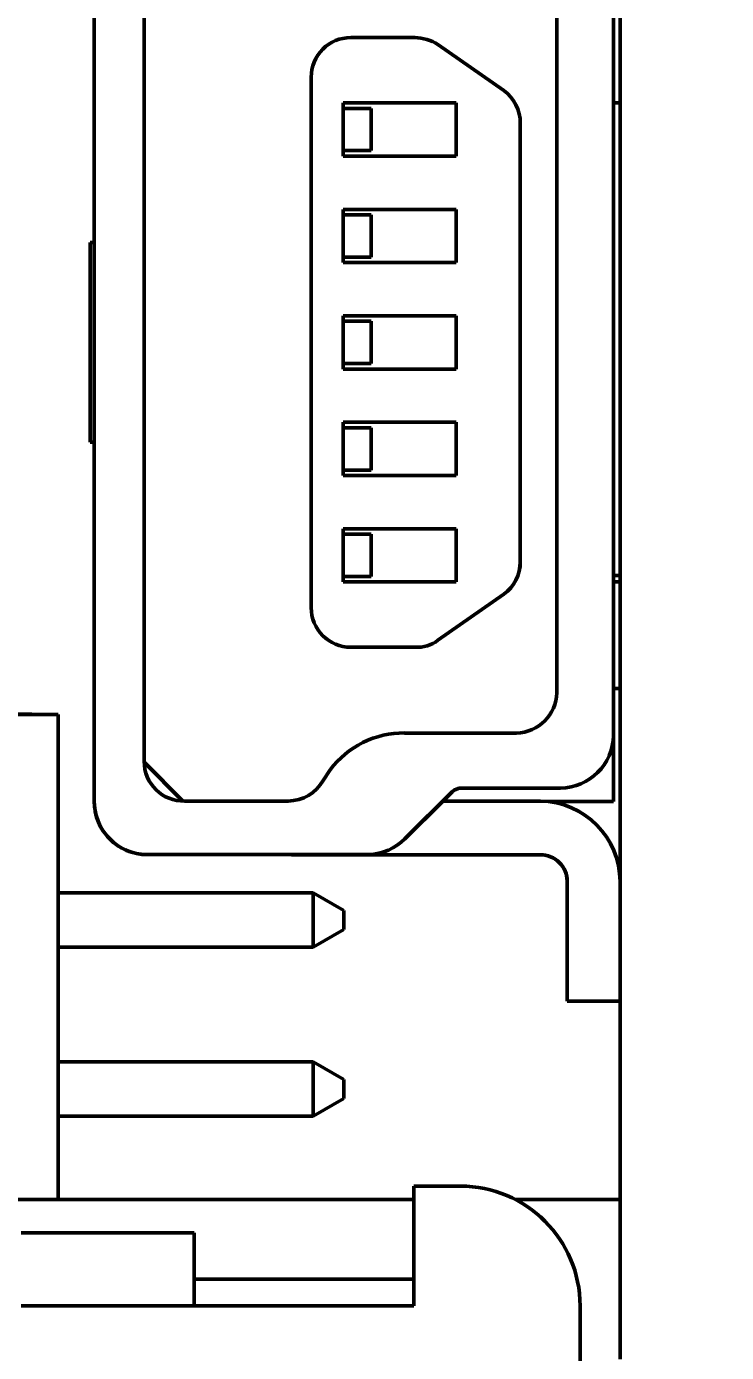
# Model space of a CAD drawing. Header units: millimetres. Extents: x 3100 to 5091, y 868 to 1900.
# Drawn here: x 3472.08 to 3477.34, y 1677.19 to 1687.15 of the extents above; entities that cross this region are included whole.
import ezdxf

# ---------------------------------------------------------------- set-up
doc = ezdxf.new("R2010")
doc.units = ezdxf.units.MM
doc.header["$LTSCALE"] = 1.8
doc.layers.add('외형선(ISO)', color=7, linetype='Continuous', lineweight=50)
doc.layers.add('치수(ISO)', color=7, linetype='Continuous', lineweight=25)
doc.styles.add('레이블 문자 (JIS)', font='')
doc.styles.get('레이블 문자 (JIS)').set_extended_font_data('Gulim')
doc.dimstyles.new('복사 대상기본값 (JIS)', dxfattribs={"dimscale": 1.5, "dimtxt": 3, "dimasz": 2, "dimexe": 1, "dimexo": 0.5, "dimgap": 0.8, "dimtad": 1, "dimdsep": 46, "dimtxsty": '레이블 문자 (JIS)', "dimblk": 'Filled-1', "dimcen": 0.09, "dimdle": 10, "dimclrd": 256, "dimclre": 256, "dimclrt": 256, "dimazin": 2, "dimtfac": 0.666667, "dimtmove": 0, "dimatfit": 3, "dimldrblk": 'OPEN', "dimfxl": 1, "dimtolj": 1, "dimtzin": 0, "dimlwd": -1, "dimlwe": -1, "dimarcsym": 0})

# ---------------------------------------------------------------- blocks, each defined once
blk = doc.blocks.new('Filled-1')
at = {"color": 0}
for p, q in [((0, 0), (-1, 0.1)), ((-1, 0.1), (-1, -0.1)), ((-1, 0), (0, 0)), ((-1, -0.1), (0, 0))]:
    blk.add_line(p, q, dxfattribs=at)
at = {"color": 0, "flags": 128}
blk.add_lwpolyline([(-1, -0.1), (0, 0), (-1, 0.1), (-1, -0.1)], dxfattribs=at)
at = {"color": 0}
blk.add_solid([(-1, -0.1), (0, 0), (-1, 0.1), (-1, -0.1)], dxfattribs=at)
blk = doc.blocks.new('*D693')
at = {"layer": 'Defpoints', "color": 0}
for p in [(3578.1401, 1717.1581), (3259.1401, 1689.0264), (3578.1401, 1681.0264)]:
    blk.add_point(p, dxfattribs=at)
at = {"layer": '치수(ISO)'}
for p, q in [((3259.1401, 1689.7764), (3259.1401, 1718.6581)), ((3578.1401, 1681.7764), (3578.1401, 1718.6581)), ((3262.1401, 1717.1581), (3575.1401, 1717.1581))]:
    blk.add_line(p, q, dxfattribs=at)
at = {"layer": '치수(ISO)', "linetype": 'ByBlock', "xscale": 3, "yscale": 3, "zscale": 3, "rotation": 180}
blk.add_blockref('Filled-1', (3259.1401, 1717.1581), dxfattribs=at)
at = {"layer": '치수(ISO)', "linetype": 'ByBlock', "xscale": 3, "yscale": 3, "zscale": 3}
blk.add_blockref('Filled-1', (3578.1401, 1717.1581), dxfattribs=at)
at = {"layer": '치수(ISO)', "insert": (3418.6601, 1727.8678), "char_height": 15, "attachment_point": 5, "style": '레이블 문자 (JIS)'}
blk.add_mtext('\\A1;319', dxfattribs=at)
blk = doc.blocks.new('_Open')
at = {"color": 0, "linetype": 'ByBlock', "lineweight": -2}
for p, q in [((-1, 0.1667), (0, 0)), ((-1, -0.1667), (0, 0)), ((0, 0), (-1, 0))]:
    blk.add_line(p, q, dxfattribs=at)

msp = doc.modelspace()

# ---------------------------------------------------------------- linework, layer by layer
at = {"layer": '외형선(ISO)'}
for p, q in [((3476.5401, 1680.7248), (3476.5401, 1690.2264)), ((3472.5901, 1681.3274), (3472.5901, 1688.2257)), ((3476.4911, 1681.3265), (3476.4911, 1688.2265)), ((3472.9651, 1681.6264), (3472.9651, 1687.9268)), ((3476.4901, 1687.7294), (3476.4901, 1681.8238)), ((3476.0651, 1687.4089), (3476.0651, 1682.1442)), ((3474.9992, 1687.0672), (3474.5169, 1687.0672)), ((3475.6663, 1686.6694), (3475.172, 1687.015)), ((3474.2195, 1686.77), (3474.2195, 1686.7699)), ((3474.2195, 1686.7698), (3474.2195, 1682.7833)), ((3474.4601, 1686.1766), (3474.4601, 1686.5766)), ((3474.4601, 1686.5766), (3475.3101, 1686.5766)), ((3474.4601, 1686.5765), (3475.3101, 1686.5765)), ((3475.3101, 1686.5766), (3475.3101, 1686.1766)), ((3476.5401, 1686.5765), (3476.4911, 1686.5765)), ((3474.6701, 1686.5353), (3474.4601, 1686.5353)), ((3474.6701, 1686.5353), (3474.6701, 1686.2178)), ((3475.7909, 1686.4255), (3475.7909, 1686.4255)), ((3475.7909, 1683.1289), (3475.7909, 1686.4242)), ((3474.6701, 1686.2178), (3474.4601, 1686.2178)), ((3474.6701, 1686.2178), (3474.4601, 1686.2178)), ((3475.3101, 1686.1766), (3474.4601, 1686.1766)), ((3474.6701, 1686.2178), (3474.6701, 1686.2178)), ((3474.4601, 1685.3766), (3474.4601, 1685.7766)), ((3474.4601, 1685.7766), (3475.3101, 1685.7766)), ((3474.4601, 1685.7765), (3475.3101, 1685.7765)), ((3475.3101, 1685.7766), (3475.3101, 1685.3766)), ((3474.6701, 1685.7353), (3474.4601, 1685.7353)), ((3474.6701, 1685.7353), (3474.6701, 1685.4178)), ((3472.5901, 1685.5266), (3472.5601, 1685.5266)), ((3472.5601, 1685.5266), (3472.5601, 1684.0266)), ((3474.6701, 1685.4178), (3474.4601, 1685.4178)), ((3474.6701, 1685.4178), (3474.4601, 1685.4178)), ((3475.3101, 1685.3766), (3474.4601, 1685.3766)), ((3474.6701, 1685.4178), (3474.6701, 1685.4178)), ((3474.4601, 1684.5766), (3474.4601, 1684.9766)), ((3474.4601, 1684.9766), (3475.3101, 1684.9766)), ((3474.4601, 1684.9765), (3475.3101, 1684.9765)), ((3475.3101, 1684.9766), (3475.3101, 1684.5766)), ((3474.6701, 1684.9353), (3474.4601, 1684.9353)), ((3474.6701, 1684.9353), (3474.6701, 1684.6178)), ((3474.6701, 1684.6178), (3474.4601, 1684.6178)), ((3474.6701, 1684.6178), (3474.4601, 1684.6178)), ((3475.3101, 1684.5766), (3474.4601, 1684.5766)), ((3474.6701, 1684.6178), (3474.6701, 1684.6178)), ((3474.4601, 1683.7766), (3474.4601, 1684.1766)), ((3474.4601, 1684.1766), (3475.3101, 1684.1766)), ((3474.4601, 1684.1765), (3475.3101, 1684.1765)), ((3475.3101, 1684.1766), (3475.3101, 1683.7766)), ((3474.6701, 1684.1353), (3474.4601, 1684.1353)), ((3474.6701, 1684.1353), (3474.6701, 1683.8178)), ((3472.5601, 1684.0266), (3472.5901, 1684.0266)), ((3472.5601, 1684.0264), (3472.5601, 1684.0266)), ((3472.5901, 1684.0264), (3472.5601, 1684.0264)), ((3474.6701, 1683.8178), (3474.4601, 1683.8178)), ((3474.6701, 1683.8178), (3474.4601, 1683.8178)), ((3475.3101, 1683.7766), (3474.4601, 1683.7766)), ((3474.6701, 1683.8178), (3474.6701, 1683.8178)), ((3474.4601, 1682.9766), (3474.4601, 1683.3766)), ((3474.4601, 1683.3766), (3475.3101, 1683.3766)), ((3474.4601, 1683.3765), (3475.3101, 1683.3765)), ((3475.3101, 1683.3766), (3475.3101, 1682.9766)), ((3474.6701, 1683.3353), (3474.4601, 1683.3353)), ((3474.6701, 1683.3353), (3474.6701, 1683.0178)), ((3475.7909, 1683.1276), (3475.7909, 1683.1276)), ((3474.6701, 1683.0178), (3474.4601, 1683.0178)), ((3474.6701, 1683.0178), (3474.4601, 1683.0178)), ((3475.3101, 1682.9766), (3474.4601, 1682.9766)), ((3474.6701, 1683.0178), (3474.6701, 1683.0178)), ((3476.4911, 1683.0264), (3476.5401, 1683.0264)), ((3476.5401, 1682.9765), (3476.4911, 1682.9765)), ((3475.6663, 1682.8837), (3475.172, 1682.5381)), ((3475.172, 1682.5381), (3475.6663, 1682.8837)), ((3475.6663, 1682.8837), (3475.6663, 1682.8837)), ((3474.2195, 1682.7832), (3474.2195, 1682.7832)), ((3474.5169, 1682.4859), (3474.5169, 1682.4858)), ((3474.9992, 1682.4859), (3474.5169, 1682.4858)), ((3474.5169, 1682.4859), (3474.9992, 1682.4859)), ((3474.9992, 1682.4859), (3474.9992, 1682.4859)), ((3475.172, 1682.5381), (3475.172, 1682.5381)), ((3476.5401, 1682.1765), (3476.4911, 1682.1765)), ((3471.9151, 1681.9819), (3472.1215, 1681.9819)), ((3472.3188, 1681.9812), (3471.9151, 1681.9812)), ((3472.3188, 1681.9818), (3472.1215, 1681.9819)), ((3472.3188, 1681.9818), (3472.3188, 1681.9812)), ((3472.3188, 1678.3364), (3472.3188, 1681.9812)), ((3475.7625, 1681.8416), (3474.9218, 1681.8416)), ((3476.4901, 1681.8238), (3476.4901, 1681.8237)), ((3472.9652, 1681.6213), (3473.2561, 1681.3304)), ((3472.9652, 1681.6212), (3473.2559, 1681.3304)), ((3474.3624, 1681.5641), (3474.3099, 1681.4851)), ((3475.2778, 1681.3998), (3474.9241, 1681.0461)), ((3475.2081, 1681.33), (3475.2778, 1681.3997)), ((3475.2778, 1681.3998), (3475.2778, 1681.3997)), ((3475.3501, 1681.4279), (3476.0923, 1681.4279)), ((3476.0923, 1681.4279), (3475.3501, 1681.4279)), ((3472.5901, 1681.3265), (3472.5901, 1681.3264)), ((3474.0476, 1681.3305), (3473.2677, 1681.3305)), ((3474.9241, 1681.0461), (3475.2081, 1681.33)), ((3475.2081, 1681.33), (3475.9416, 1681.33)), ((3475.9991, 1681.3265), (3476.4911, 1681.3265)), ((3476.0003, 1681.3264), (3476.4911, 1681.3264)), ((3476.4911, 1681.3265), (3476.4911, 1681.3264)), ((3474.9241, 1681.0461), (3474.9241, 1681.0461)), ((3472.988, 1680.9276), (3474.6536, 1680.9276)), ((3473.1385, 1680.9274), (3473.8201, 1680.9274)), ((3473.8201, 1680.9274), (3474.0177, 1680.9274)), ((3474.0177, 1680.9274), (3474.0177, 1680.9275)), ((3474.0706, 1680.9275), (3474.0706, 1680.9275)), ((3474.0706, 1680.9275), (3474.6536, 1680.9275)), ((3474.072, 1680.9265), (3474.0706, 1680.9275)), ((3474.0706, 1680.9275), (3474.072, 1680.9265)), ((3475.9416, 1680.9265), (3474.072, 1680.9265)), ((3474.072, 1680.9265), (3474.072, 1680.9265)), ((3474.072, 1680.9265), (3475.9416, 1680.9265)), ((3474.6536, 1680.9276), (3474.6536, 1680.9275)), ((3474.6692, 1680.9264), (3474.6692, 1680.9265)), ((3474.7195, 1680.9265), (3474.7195, 1680.9264)), ((3475.9416, 1680.9264), (3474.7195, 1680.9264)), ((3474.7195, 1680.9264), (3474.9172, 1680.9264)), ((3474.9172, 1680.9264), (3475.9416, 1680.9264)), ((3475.9416, 1680.9265), (3475.9416, 1680.9265)), ((3475.9416, 1680.9264), (3475.9416, 1680.9264)), ((3476.0244, 1680.9093), (3476.0245, 1680.9093)), ((3476.1433, 1679.9758), (3476.1433, 1680.7248)), ((3476.5401, 1680.7248), (3476.5401, 1679.9758)), ((3472.3188, 1680.6398), (3474.2354, 1680.6398)), ((3474.2354, 1680.6397), (3472.3188, 1680.6397)), ((3474.2354, 1680.6395), (3472.3188, 1680.6395)), ((3472.3188, 1680.6395), (3474.2354, 1680.6395)), ((3474.464, 1680.5078), (3474.2354, 1680.6398)), ((3474.2354, 1680.6397), (3474.2354, 1680.6398)), ((3474.2354, 1680.6397), (3474.464, 1680.5077)), ((3474.2354, 1680.6397), (3474.2354, 1680.6395)), ((3474.2354, 1680.6395), (3474.464, 1680.5075)), ((3474.2354, 1680.6395), (3474.2354, 1680.2331)), ((3474.464, 1680.5075), (3474.2354, 1680.6395)), ((3474.2354, 1680.6395), (3474.2354, 1680.6395)), ((3474.464, 1680.5077), (3474.464, 1680.5078)), ((3474.464, 1680.5077), (3474.464, 1680.5075)), ((3474.464, 1680.5075), (3474.464, 1680.3651)), ((3474.464, 1680.5075), (3474.464, 1680.5075)), ((3474.464, 1680.3651), (3474.2354, 1680.2331)), ((3474.2354, 1680.2331), (3472.3188, 1680.2331)), ((3476.1433, 1679.9758), (3476.1433, 1679.8265)), ((3476.5401, 1679.9675), (3476.5401, 1679.9758)), ((3476.5401, 1678.3364), (3476.5401, 1679.9675)), ((3476.1433, 1679.8265), (3476.1433, 1679.8264)), ((3476.1433, 1679.8265), (3476.1433, 1679.8265)), ((3476.1433, 1679.8265), (3476.5401, 1679.8265)), ((3476.1433, 1679.8264), (3476.1433, 1679.8264)), ((3476.1433, 1679.8264), (3476.1433, 1679.8264)), ((3476.1433, 1679.8264), (3476.1433, 1679.8264)), ((3476.1433, 1679.8264), (3476.5401, 1679.8264)), ((3476.1433, 1679.8264), (3476.5401, 1679.8264)), ((3476.1433, 1679.8264), (3476.5401, 1679.8264)), ((3476.1433, 1679.8264), (3476.5401, 1679.8264)), ((3474.2354, 1679.3698), (3472.3188, 1679.3698)), ((3472.3188, 1679.3697), (3474.2354, 1679.3697)), ((3472.3188, 1679.3695), (3474.2354, 1679.3695)), ((3474.2354, 1679.3695), (3472.3188, 1679.3695)), ((3474.464, 1679.2378), (3474.2354, 1679.3698)), ((3474.2354, 1679.3697), (3474.2354, 1679.3698)), ((3474.2354, 1679.3697), (3474.2354, 1679.3695)), ((3474.2354, 1679.3697), (3474.464, 1679.2377)), ((3474.2354, 1679.3695), (3474.464, 1679.2375)), ((3474.2354, 1679.3695), (3474.2354, 1678.9631)), ((3474.2354, 1679.3695), (3474.2354, 1679.3695)), ((3474.464, 1679.2375), (3474.2354, 1679.3695)), ((3474.464, 1679.2377), (3474.464, 1679.2378)), ((3474.464, 1679.2377), (3474.464, 1679.2375)), ((3474.464, 1679.2375), (3474.464, 1679.0951)), ((3474.464, 1679.2375), (3474.464, 1679.2375)), ((3474.464, 1679.0951), (3474.2354, 1678.9631)), ((3474.2354, 1678.9631), (3472.3188, 1678.9631)), ((3475.3401, 1678.4364), (3474.9901, 1678.4364)), ((3474.9901, 1678.4364), (3474.9901, 1677.5364)), ((3468.5901, 1678.3364), (3474.3901, 1678.3364)), ((3474.3901, 1678.3364), (3474.9901, 1678.3364)), ((3475.7524, 1678.3364), (3476.5401, 1678.3364)), ((3476.5401, 1677.1364), (3476.5401, 1678.3364)), ((3472.0401, 1678.0864), (3473.3401, 1678.0864)), ((3473.3401, 1678.0864), (3473.3401, 1677.5364)), ((3473.3401, 1677.7364), (3474.3901, 1677.7364)), ((3474.9901, 1677.7364), (3474.3901, 1677.7364)), ((3472.0401, 1677.5364), (3474.9901, 1677.5364)), ((3476.2401, 1677.5364), (3476.2401, 1676.3364))]:
    msp.add_line(p, q, dxfattribs=at)
for centre, radius, start, end in [((3474.5168, 1686.77), 0.2973, 89.97723, 180.02257), ((3474.9946, 1686.7402), 0.3271, 57.15693, 89.19951), ((3475.4899, 1686.4255), 0.3009, 359.75459, 54.12434), ((3475.4899, 1683.1276), 0.3009, 305.87566, 0.2457), ((3475.4899, 1683.1276), 0.3009, 305.87566, 0), ((3474.5169, 1682.7832), 0.2973, 179.98569, 270.01431), ((3474.5169, 1682.7832), 0.2973, 180, 270.01431), ((3475.0112, 1682.758), 0.2723, 267.46571, 306.17785), ((3475.0112, 1682.7579), 0.2723, 267.46571, 306.17785), ((3475.755, 1682.1517), 0.3102, 271.38055, 358.6201), ((3474.9138, 1681.1549), 0.6868, 89.3322, 143.42187), ((3476.0895, 1681.8285), 0.4006, 270.39493, 359.3152), ((3476.0895, 1681.8285), 0.4006, 270.39493, 359.3152), ((3473.2609, 1681.6262), 0.2958, 179.96159, 271.32584), ((3473.2609, 1681.6261), 0.2958, 179.9945, 180.9273), ((3474.0434, 1681.6373), 0.3069, 270.78447, 330.2752), ((3475.3512, 1681.3181), 0.1098, 90.55532, 131.94913), ((3475.3512, 1681.3181), 0.1098, 90.55532, 131.94913), ((3472.9891, 1681.3265), 0.3989, 179.86802, 269.84328), ((3475.9335, 1680.7235), 0.6066, 0.12353, 89.23666), ((3472.9891, 1681.3264), 0.3989, 196.26187, 262.47702), ((3474.6356, 1681.3365), 0.4094, 272.51031, 314.81124), ((3474.6356, 1681.3365), 0.4094, 272.51031, 314.81124), ((3475.9433, 1680.7265), 0.2001, 359.51237, 90.4886), ((3475.9433, 1680.7263), 0.2001, 0, 90.4886), ((3475.9433, 1680.7265), 0.2001, 0, 66.09279), ((3475.9433, 1680.7264), 0.2001, 359.51237, 66.09279), ((3475.3401, 1677.5364), 0.9, 0, 90)]:
    msp.add_arc(centre, radius, start, end, dxfattribs=at)
for centre, major_axis, start_param, end_param in [((3472.9428, 1680.9274), (0.1957, 0), 6.283185, 7.6209), ((3474.3686, 1680.9275), (-0.3509, 0), 5.726637, 6.276408), ((3475.3158, 1680.9264), (-0.6465, 0), 5.886064, 6.283186)]:
    msp.add_ellipse(centre, major_axis=major_axis, ratio=0.00002, start_param=start_param, end_param=end_param, dxfattribs=at)
for points, knots in [([(3472.5901, 1681.3264), (3472.5901, 1681.2947), (3472.5941, 1681.2606), (3472.6036, 1681.2235), (3472.6048, 1681.2191), (3472.6061, 1681.2146)], [0.10019399, 0.10019399, 0.10019399, 0.10019399, 0.1096857, 0.1096857, 0.11099222, 0.11099222, 0.11099222, 0.11099222]), ([(3472.9368, 1680.9308), (3472.9388, 1680.9306), (3472.9408, 1680.9303), (3472.9575, 1680.9284), (3472.9728, 1680.9275), (3472.988, 1680.9274)], [0.090538501, 0.090538501, 0.090538501, 0.090538501, 0.091133567, 0.091133567, 0.095584075, 0.095584075, 0.095584075, 0.095584075]), ([(3476.0244, 1680.9093), (3476, 1680.9201), (3475.9697, 1680.9265), (3475.9427, 1680.9265), (3475.9421, 1680.9265), (3475.9416, 1680.9265)], [-0.021498706, -0.021498706, -0.021498706, -0.021498706, -0.013571805, -0.013571805, -0.013401732, -0.013401732, -0.013401732, -0.013401732]), ([(3476.0244, 1680.9093), (3476.0241, 1680.9094), (3476.0239, 1680.9095), (3475.9997, 1680.9201), (3475.9695, 1680.9264), (3475.9427, 1680.9264), (3475.9421, 1680.9264), (3475.9416, 1680.9264)], [0.031015173, 0.031015173, 0.031015173, 0.031015173, 0.031093808, 0.031093808, 0.038944697, 0.038944697, 0.039114731, 0.039114731, 0.039114731, 0.039114731])]:
    msp.add_open_spline(points, degree=3, knots=knots, dxfattribs=at)

# ---------------------------------------------------------------- dimensions: what is measured, and where the dimension line sits
at = {"layer": '치수(ISO)'}
dim = msp.add_linear_dim(base=(3578.1401, 1717.1581), p1=(3259.1401, 1689.0264), p2=(3578.1401, 1681.0264), angle=180, dimstyle='복사 대상기본값 (JIS)', override={"dimtxt": 10, "dimgap": 2, "dimtxsty": '레이블 문자 (JIS)', "dimtofl": 0, "dimatfit": 1, "dimldrblk": 'Open'}, dxfattribs=at)
dim.commit()
dim.dimension.update_dxf_attribs({"geometry": '*D693', "text_midpoint": (3418.6601, 1717.1581), "dimtype": 160})

doc.saveas('drawing.dxf')
